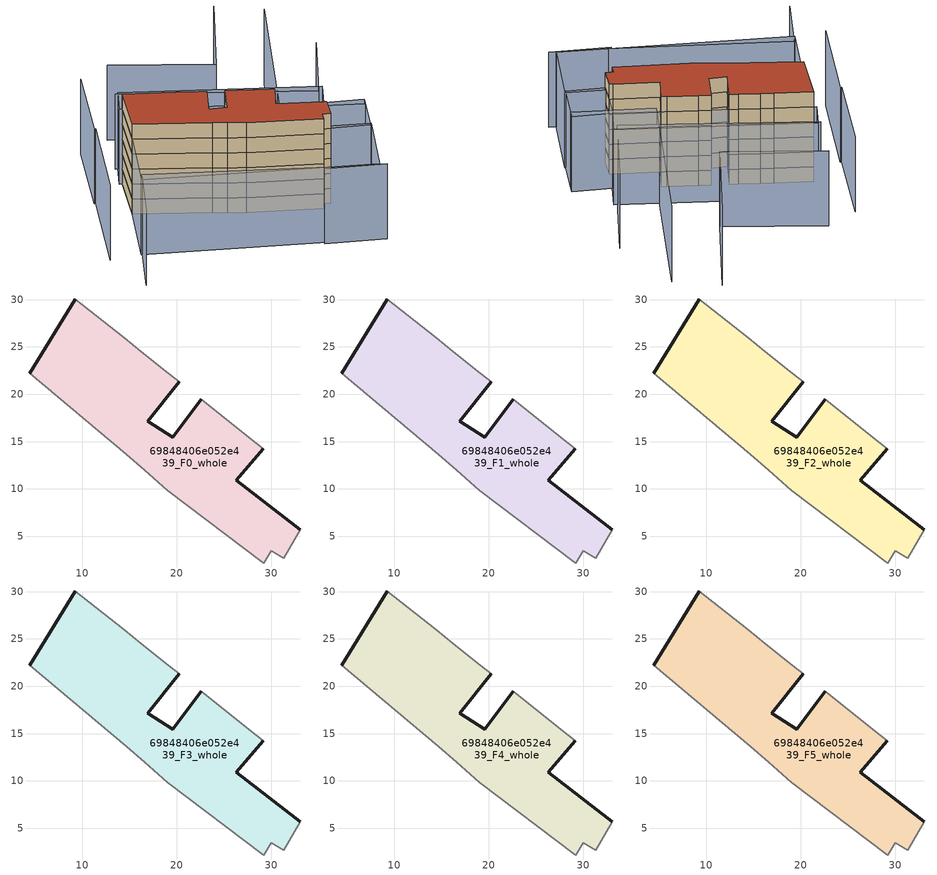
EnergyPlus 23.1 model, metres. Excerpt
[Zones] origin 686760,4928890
69848406e052e439_F0_whole
 floor ground (EU_floor_Construction): 24.23,18.14 28.38,14.82 29.12,14.24 26.31,10.91 32.57,6.04 33.05,5.67 31.31,2.66 30,3.43 29.22,2.15 18.98,9.87 16.59,11.95 14.63,13.66 4.45,22.21 9.27,30.08 14.42,25.97 16.23,24.52 19.12,22.21 20.27,21.3 16.95,17.14 19.59,15.44 22.58,19.45 z0
 wall outside (EU_wall_Construction): 33.05,5.67 32.57,6.04 26.31,10.91 29.12,14.24 / 22.58,19.45 19.59,15.44 16.95,17.14 20.27,21.3 / 9.27,30.08 4.45,22.21 z0:3
 wall adiabatic (EU_wall_Construction): 29.12,14.24 28.38,14.82 24.23,18.14 22.58,19.45 / 20.27,21.3 19.12,22.21 16.23,24.52 14.42,25.97 9.27,30.08 / 4.45,22.21 14.63,13.66 16.59,11.95 18.98,9.87 29.22,2.15 30,3.43 31.31,2.66 33.05,5.67 z0:3
69848406e052e439_F1_whole
 floor to 69848406e052e439_F0_whole (EU_floor_Construction): 24.23,18.14 28.38,14.82 29.12,14.24 26.31,10.91 32.57,6.04 33.05,5.67 31.31,2.66 30,3.43 29.22,2.15 18.98,9.87 16.59,11.95 14.63,13.66 4.45,22.21 9.27,30.08 14.42,25.97 16.23,24.52 19.12,22.21 20.27,21.3 16.95,17.14 19.59,15.44 22.58,19.45 z3
 wall outside (EU_wall_Construction): 33.05,5.67 32.57,6.04 26.31,10.91 29.12,14.24 / 22.58,19.45 19.59,15.44 16.95,17.14 20.27,21.3 / 9.27,30.08 4.45,22.21 z3:6
 wall adiabatic (EU_wall_Construction): 29.12,14.24 28.38,14.82 24.23,18.14 22.58,19.45 / 20.27,21.3 19.12,22.21 16.23,24.52 14.42,25.97 9.27,30.08 / 4.45,22.21 14.63,13.66 16.59,11.95 18.98,9.87 29.22,2.15 30,3.43 31.31,2.66 33.05,5.67 z3:6
69848406e052e439_F2_whole
 floor to 69848406e052e439_F1_whole (EU_floor_Construction): 24.23,18.14 28.38,14.82 29.12,14.24 26.31,10.91 32.57,6.04 33.05,5.67 31.31,2.66 30,3.43 29.22,2.15 18.98,9.87 16.59,11.95 14.63,13.66 4.45,22.21 9.27,30.08 14.42,25.97 16.23,24.52 19.12,22.21 20.27,21.3 16.95,17.14 19.59,15.44 22.58,19.45 z6
 wall outside (EU_wall_Construction): 33.05,5.67 32.57,6.04 26.31,10.91 29.12,14.24 / 22.58,19.45 19.59,15.44 16.95,17.14 20.27,21.3 / 9.27,30.08 4.45,22.21 z6:9
 wall adiabatic (EU_wall_Construction): 29.12,14.24 28.38,14.82 24.23,18.14 22.58,19.45 / 20.27,21.3 19.12,22.21 16.23,24.52 14.42,25.97 9.27,30.08 / 4.45,22.21 14.63,13.66 16.59,11.95 18.98,9.87 29.22,2.15 30,3.43 31.31,2.66 33.05,5.67 z6:9
69848406e052e439_F3_whole
 floor to 69848406e052e439_F2_whole (EU_floor_Construction): 24.23,18.14 28.38,14.82 29.12,14.24 26.31,10.91 32.57,6.04 33.05,5.67 31.31,2.66 30,3.43 29.22,2.15 18.98,9.87 16.59,11.95 14.63,13.66 4.45,22.21 9.27,30.08 14.42,25.97 16.23,24.52 19.12,22.21 20.27,21.3 16.95,17.14 19.59,15.44 22.58,19.45 z9
 wall outside (EU_wall_Construction): 33.05,5.67 32.57,6.04 26.31,10.91 29.12,14.24 / 22.58,19.45 19.59,15.44 16.95,17.14 20.27,21.3 / 9.27,30.08 4.45,22.21 z9:12
 wall adiabatic (EU_wall_Construction): 29.12,14.24 28.38,14.82 24.23,18.14 22.58,19.45 / 20.27,21.3 19.12,22.21 16.23,24.52 14.42,25.97 9.27,30.08 / 4.45,22.21 14.63,13.66 16.59,11.95 18.98,9.87 29.22,2.15 30,3.43 31.31,2.66 33.05,5.67 z9:12
69848406e052e439_F4_whole
 floor to 69848406e052e439_F3_whole (EU_floor_Construction): 24.23,18.14 28.38,14.82 29.12,14.24 26.31,10.91 32.57,6.04 33.05,5.67 31.31,2.66 30,3.43 29.22,2.15 18.98,9.87 16.59,11.95 14.63,13.66 4.45,22.21 9.27,30.08 14.42,25.97 16.23,24.52 19.12,22.21 20.27,21.3 16.95,17.14 19.59,15.44 22.58,19.45 z12
 wall outside (EU_wall_Construction): 33.05,5.67 32.57,6.04 26.31,10.91 29.12,14.24 / 22.58,19.45 19.59,15.44 16.95,17.14 20.27,21.3 / 9.27,30.08 4.45,22.21 z12:15
 wall adiabatic (EU_wall_Construction): 29.12,14.24 28.38,14.82 24.23,18.14 22.58,19.45 / 20.27,21.3 19.12,22.21 16.23,24.52 14.42,25.97 9.27,30.08 / 4.45,22.21 14.63,13.66 16.59,11.95 18.98,9.87 29.22,2.15 30,3.43 31.31,2.66 33.05,5.67 z12:15
69848406e052e439_F5_whole
 floor to 69848406e052e439_F4_whole (EU_floor_Construction): 24.23,18.14 28.38,14.82 29.12,14.24 26.31,10.91 32.57,6.04 33.05,5.67 31.31,2.66 30,3.43 29.22,2.15 18.98,9.87 16.59,11.95 14.63,13.66 4.45,22.21 9.27,30.08 14.42,25.97 16.23,24.52 19.12,22.21 20.27,21.3 16.95,17.14 19.59,15.44 22.58,19.45 z15
 wall outside (EU_wall_Construction): 33.05,5.67 32.57,6.04 26.31,10.91 29.12,14.24 / 22.58,19.45 19.59,15.44 16.95,17.14 20.27,21.3 / 9.27,30.08 4.45,22.21 z15:18
 wall adiabatic (EU_wall_Construction): 29.12,14.24 28.38,14.82 24.23,18.14 22.58,19.45 / 20.27,21.3 19.12,22.21 16.23,24.52 14.42,25.97 9.27,30.08 / 4.45,22.21 14.63,13.66 16.59,11.95 18.98,9.87 29.22,2.15 30,3.43 31.31,2.66 33.05,5.67 z15:18
 roof outside (EU_roof_Construction): 31.31,2.66 33.05,5.67 32.57,6.04 26.31,10.91 29.12,14.24 28.38,14.82 24.23,18.14 22.58,19.45 19.59,15.44 16.95,17.14 20.27,21.3 19.12,22.21 16.23,24.52 14.42,25.97 9.27,30.08 4.45,22.21 14.63,13.66 16.59,11.95 18.98,9.87 29.22,2.15 30,3.43 z18
shading: 22.36,-5.72 31.16,-11.51 / -8,4.91 -1.45,13.32 / -1.45,13.32 23.24,-5.92 / 40.41,4.25 28.98,12.84 / 28.98,12.84 46.84,36.59 / 46.49,23.31 37.27,12.38 / 37.27,12.38 11.38,34.21 / 2.06,28.62 -7.46,14.47 / 10.13,41.38 1.83,28.72 / 41.23,42.9 29.9,29.7 / 29.9,29.7 16.18,41.48 / 41.16,5.36 36.87,-1.05 / 36.87,-1.05 31.13,2.79 / 31.13,2.79 35.41,9.2 / 35.41,9.2 41.16,5.36 / 4.45,22.21 37.2,-0.76 / 37.2,-0.76 30.18,-10.77 / 30.18,-10.77 -2.57,12.2 / -2.57,12.2 4.45,22.21 / 35.5,9.13 8.88,30.38 / 8.88,30.38 11.9,34.17 / 11.9,34.17 38.52,12.92 / 38.52,12.92 35.5,9.13 z0:15
[Building]
EU S2 Campaign: North Axis=0; Terrain=City; Solar Distribution=FullExterior
[Site:Location]
Bologna: Latitude=44.5; Longitude=11.25; Time Zone=1; Elevation=37
[SizingPeriod:WeatherFileDays]
AnnualSizingPeriod: Begin Month=1; Begin Day of Month=1; End Month=12; End Day of Month=31; Day of Week for Start Day=Monday; Use Weather File Daylight Saving Period=No; Use Weather File Rain and Snow Indicators=No
[MATERIAL]
EU_InternalMass_Material: Roughness=MediumRough; Thickness=0.1; Conductivity=1; Density=1800; Specific Heat=900; Thermal Absorptance=0.9; Solar Absorptance=0.7; Visible Absorptance=0.7
[MATERIAL:NOMASS] Roughness=MediumRough; Thermal Absorptance=0.9; Solar Absorptance=0.7; Visible Absorptance=0.7
Name | Thermal Resistance
EU_wall_NoMass | 0.905828
EU_roof_NoMass | 0.37593
EU_floor_NoMass | 0.67114
[CONSTRUCTION]
EU_wall_Construction: EU_wall_NoMass
EU_roof_Construction: EU_roof_NoMass
EU_floor_Construction: EU_floor_NoMass
EU_InternalMass_Construction: EU_InternalMass_Material
[ZONE] Type=1; Multiplier=1; Ceiling Height=autocalculate; Floor Area=autocalculate; Part of Total Floor Area=Yes
Name | Volume
69848406e052e439_F0_whole | 785.712
69848406e052e439_F1_whole; 69848406e052e439_F2_whole; 69848406e052e439_F3_whole; 69848406e052e439_F4_whole; 69848406e052e439_F5_whole | 785.713
[INTERNALMASS] Construction=EU_InternalMass_Construction; Surface Area=261.904
Name | Zone or ZoneList
69848406e052e439_F0_whole_EU_InternalMass | 69848406e052e439_F0_whole
69848406e052e439_F1_whole_EU_InternalMass | 69848406e052e439_F1_whole
69848406e052e439_F2_whole_EU_InternalMass | 69848406e052e439_F2_whole
69848406e052e439_F3_whole_EU_InternalMass | 69848406e052e439_F3_whole
69848406e052e439_F4_whole_EU_InternalMass | 69848406e052e439_F4_whole
69848406e052e439_F5_whole_EU_InternalMass | 69848406e052e439_F5_whole
[OTHEREQUIPMENT] Fuel Type=Electricity; Design Level Calculation Method=Watts/Area; Power per Zone Floor Area=1; Fraction Latent=0; Fraction Radiant=0; Fraction Lost=0; Carbon Dioxide Generation Rate=0; EndUse Subcategory=EU_Step8_InternalGains
Name | Zone or ZoneList or Space or SpaceList | Schedule
EU_Step8_InternalGain_69848406e052e439_F0_whole_f000 | 69848406e052e439_F0_whole | EU_Step8_GainSchedule_69848406e052e439_F0_whole_f000
EU_Step8_InternalGain_69848406e052e439_F1_whole_f000 | 69848406e052e439_F1_whole | EU_Step8_GainSchedule_69848406e052e439_F1_whole_f000
EU_Step8_InternalGain_69848406e052e439_F2_whole_f000 | 69848406e052e439_F2_whole | EU_Step8_GainSchedule_69848406e052e439_F2_whole_f000
EU_Step8_InternalGain_69848406e052e439_F3_whole_f000 | 69848406e052e439_F3_whole | EU_Step8_GainSchedule_69848406e052e439_F3_whole_f000
EU_Step8_InternalGain_69848406e052e439_F4_whole_f000 | 69848406e052e439_F4_whole | EU_Step8_GainSchedule_69848406e052e439_F4_whole_f000
EU_Step8_InternalGain_69848406e052e439_F5_whole_f000 | 69848406e052e439_F5_whole | EU_Step8_GainSchedule_69848406e052e439_F5_whole_f000
[ZONEVENTILATION:DESIGNFLOWRATE] Schedule=EU_AlwaysOn; Design Flow Rate Calculation Method=AirChanges/Hour; Air Changes per Hour=0.73129; Ventilation Type=Natural; Fan Pressure Rise=0; Fan Total Efficiency=1; Constant Term Coefficient=1; Temperature Term Coefficient=0; Velocity Term Coefficient=0; Velocity Squared Term Coefficient=0; Minimum Indoor Temperature=-100; Maximum Indoor Temperature=100; Delta Temperature=-100; Minimum Outdoor Temperature=-100; Maximum Outdoor Temperature=100; Maximum Wind Speed=40
Name | Zone or ZoneList or Space or SpaceList
EU_ConstantAir_69848406e052e439_F0_whole | 69848406e052e439_F0_whole
EU_ConstantAir_69848406e052e439_F1_whole | 69848406e052e439_F1_whole
EU_ConstantAir_69848406e052e439_F2_whole | 69848406e052e439_F2_whole
EU_ConstantAir_69848406e052e439_F3_whole | 69848406e052e439_F3_whole
EU_ConstantAir_69848406e052e439_F4_whole | 69848406e052e439_F4_whole
EU_ConstantAir_69848406e052e439_F5_whole | 69848406e052e439_F5_whole
[HVACTEMPLATE:THERMOSTAT] Constant Heating Setpoint=20; Constant Cooling Setpoint=50
EU_HeatOnly_69848406e052e439_F0_whole; EU_HeatOnly_69848406e052e439_F1_whole; EU_HeatOnly_69848406e052e439_F2_whole; EU_HeatOnly_69848406e052e439_F3_whole; EU_HeatOnly_69848406e052e439_F4_whole; EU_HeatOnly_69848406e052e439_F5_whole
[HVACTEMPLATE:ZONE:IDEALLOADSAIRSYSTEM] System Availability Schedule=EU_AlwaysOn; Maximum Heating Supply Air Temperature=50; Minimum Cooling Supply Air Temperature=13; Maximum Heating Supply Air Humidity Ratio=0.0156; Minimum Cooling Supply Air Humidity Ratio=0.0077; Heating Limit=NoLimit; Cooling Limit=NoLimit; Heating Availability Schedule=EU_AlwaysOn; Cooling Availability Schedule=EU_CoolingOff; Dehumidification Control Type=ConstantSensibleHeatRatio; Cooling Sensible Heat Ratio=0.7; Dehumidification Setpoint=60; Humidification Control Type=None; Humidification Setpoint=30; Outdoor Air Method=None; Outdoor Air Flow Rate per Person=0.00944; Outdoor Air Flow Rate per Zone Floor Area=0; Outdoor Air Flow Rate per Zone=0; Demand Controlled Ventilation Type=None; Outdoor Air Economizer Type=NoEconomizer; Heat Recovery Type=None; Sensible Heat Recovery Effectiveness=0.7; Latent Heat Recovery Effectiveness=0.65
Name | Template Thermostat
69848406e052e439_F0_whole | EU_HeatOnly_69848406e052e439_F0_whole
69848406e052e439_F1_whole | EU_HeatOnly_69848406e052e439_F1_whole
69848406e052e439_F2_whole | EU_HeatOnly_69848406e052e439_F2_whole
69848406e052e439_F3_whole | EU_HeatOnly_69848406e052e439_F3_whole
69848406e052e439_F4_whole | EU_HeatOnly_69848406e052e439_F4_whole
69848406e052e439_F5_whole | EU_HeatOnly_69848406e052e439_F5_whole
[SIZING:ZONE] Zone Cooling Design Supply Air Temperature Input Method=SupplyAirTemperature; Zone Cooling Design Supply Air Temperature=13; Zone Heating Design Supply Air Temperature Input Method=SupplyAirTemperature; Zone Heating Design Supply Air Temperature=50; Zone Cooling Design Supply Air Humidity Ratio=0.008; Zone Heating Design Supply Air Humidity Ratio=0.008; Cooling Design Air Flow Method=DesignDay; Cooling Design Air Flow Rate=0; Cooling Minimum Air Flow per Zone Floor Area=0.000762; Cooling Minimum Air Flow=0; Cooling Minimum Air Flow Fraction=0.2; Heating Design Air Flow Method=DesignDay; Heating Design Air Flow Rate=0; Heating Maximum Air Flow per Zone Floor Area=0.002032; Heating Maximum Air Flow=0.141576; Heating Maximum Air Flow Fraction=0.3; Account for Dedicated Outdoor Air System=No; Dedicated Outdoor Air System Control Strategy=NeutralSupplyAir; Dedicated Outdoor Air Low Setpoint Temperature for Design=autosize; Dedicated Outdoor Air High Setpoint Temperature for Design=autosize; Zone Load Sizing Method=Sensible Load Only No Latent Load; Zone Latent Cooling Design Supply Air Humidity Ratio Input Method=HumidityRatioDifference; Zone Cooling Design Supply Air Humidity Ratio Difference=0.005; Zone Latent Heating Design Supply Air Humidity Ratio Input Method=HumidityRatioDifference; Zone Humidification Design Supply Air Humidity Ratio Difference=0.005
69848406e052e439_F0_whole; 69848406e052e439_F1_whole; 69848406e052e439_F2_whole; 69848406e052e439_F3_whole; 69848406e052e439_F4_whole; 69848406e052e439_F5_whole
[SCHEDULE:CONSTANT]
Name | Hourly Value
EU_AlwaysOn | 1
EU_CoolingOff | 0
[SCHEDULE:FILE] Column Number=1; Rows to Skip at Top=0; Number of Hours of Data=8760; Column Separator=Comma; Interpolate to Timestep=No; Minutes per Item=60; Adjust Schedule for Daylight Savings=Yes
Name | File
EU_Step8_GainSchedule_69848406e052e439_F0_whole_f000 | ../../schedules/69848406e052e439/69848406e052e439_F0_whole_f000_gain.csv
EU_Step8_GainSchedule_69848406e052e439_F1_whole_f000 | ../../schedules/69848406e052e439/69848406e052e439_F1_whole_f000_gain.csv
EU_Step8_GainSchedule_69848406e052e439_F2_whole_f000 | ../../schedules/69848406e052e439/69848406e052e439_F2_whole_f000_gain.csv
EU_Step8_GainSchedule_69848406e052e439_F3_whole_f000 | ../../schedules/69848406e052e439/69848406e052e439_F3_whole_f000_gain.csv
EU_Step8_GainSchedule_69848406e052e439_F4_whole_f000 | ../../schedules/69848406e052e439/69848406e052e439_F4_whole_f000_gain.csv
EU_Step8_GainSchedule_69848406e052e439_F5_whole_f000 | ../../schedules/69848406e052e439/69848406e052e439_F5_whole_f000_gain.csv
